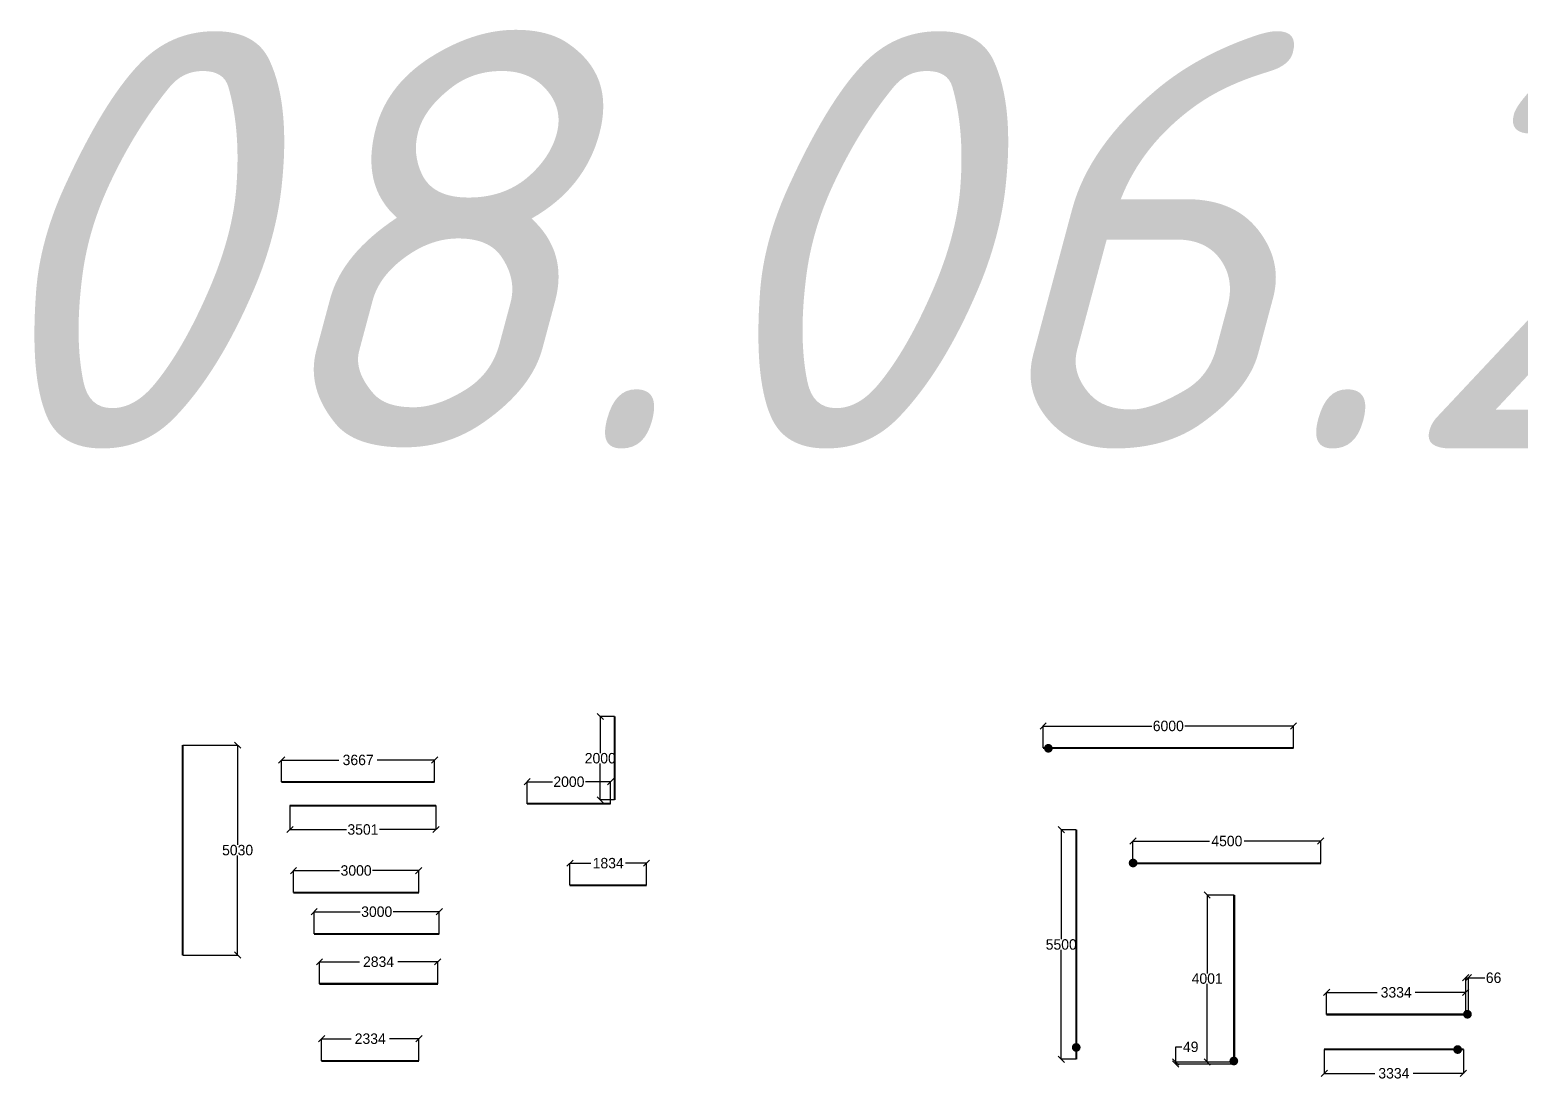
# Model space of a CAD drawing. Header units: millimetres. Extents: x 1499747 to 4341325, y -28481 to 441852.
# Drawn here: x 2396626 to 2432346, y 416680 to 441852 of the extents above; entities that cross this region are included whole.
import ezdxf

# ---------------------------------------------------------------- set-up
doc = ezdxf.new("R2010")
doc.units = ezdxf.units.MM
doc.header["$MEASUREMENT"] = 0
doc.layers.add('0_ANNOT_Dimensions', color=7, linetype='Continuous')
doc.layers.add('Кабель 2x4mm', color=200, linetype='Continuous', lineweight=30)
doc.layers.add('Кабель 2х6 mm', color=150, linetype='Continuous', lineweight=30)
doc.styles.add('Текст', font='isocpeui.ttf')
doc.dimstyles.get("Standard").update_dxf_attribs({"dimtxt": 0.18, "dimasz": 0.18, "dimexe": 0.18, "dimexo": 0.0625, "dimgap": 0.09, "dimtad": 0, "dimtih": 1, "dimtoh": 1, "dimdec": 4, "dimzin": 0, "dimdsep": 46, "dimtxsty": 'Standard', "dimcen": 0.09, "dimadec": 0, "dimazin": 0, "dimtfac": 1, "dimtdec": 4, "dimtofl": 0, "dimtmove": 0, "dimatfit": 3, "dimfxl": 1, "dimtolj": 1, "dimtzin": 0, "dimarcsym": 0})

# ---------------------------------------------------------------- blocks, each defined once
blk = doc.blocks.new('_Oblique')
at = {"color": 0, "linetype": 'ByBlock', "lineweight": -2}
blk.add_line((-0.5, -0.5), (0.5, 0.5), dxfattribs=at)
blk = doc.blocks.new('*D435')
at = {"layer": '0_ANNOT_Dimensions', "color": 0, "lineweight": -2, "transparency": 16777216}
for p, q in [((2400297, 424708), (2401606, 424708)), ((2401606, 424708), (2401606, 422318)), ((2401606, 419678), (2401606, 422068)), ((2400297, 419678), (2401606, 419678))]:
    blk.add_line(p, q, dxfattribs=at)
at = {"layer": 'Defpoints', "color": 0, "lineweight": 30, "transparency": 16777216}
for p in [(2400297, 424708), (2400297, 419678), (2401606, 419678)]:
    blk.add_point(p, dxfattribs=at)
at = {"layer": '0_ANNOT_Dimensions', "color": 0, "lineweight": -2, "transparency": 16777216, "xscale": 150, "yscale": 150, "zscale": 150}
for p, rotation in [((2401606, 424708), 90), ((2401606, 419678), 270)]:
    blk.add_blockref('_Oblique', p, dxfattribs=dict(at, rotation=rotation))
at = {"layer": '0_ANNOT_Dimensions', "color": 0, "lineweight": 25, "transparency": 16777216, "insert": (2401606, 422193), "char_height": 250, "attachment_point": 5}
blk.add_mtext('\\A1;5030', dxfattribs=at)
blk = doc.blocks.new('*D436')
at = {"layer": '0_ANNOT_Dimensions', "color": 0, "lineweight": -2, "transparency": 16777216}
for p, q in [((2402661, 423826), (2402661, 424353)), ((2402661, 424353), (2404036, 424353)), ((2406328, 424353), (2404953, 424353)), ((2406328, 423826), (2406328, 424353))]:
    blk.add_line(p, q, dxfattribs=at)
at = {"layer": 'Defpoints', "color": 0, "lineweight": 30, "transparency": 16777216}
for p in [(2406328, 424353), (2402661, 423826), (2406328, 423826)]:
    blk.add_point(p, dxfattribs=at)
at = {"layer": '0_ANNOT_Dimensions', "color": 0, "lineweight": -2, "transparency": 16777216, "xscale": 150, "yscale": 150, "zscale": 150, "rotation": 180}
blk.add_blockref('_Oblique', (2402661, 424353), dxfattribs=at)
at = {"layer": '0_ANNOT_Dimensions', "color": 0, "lineweight": -2, "transparency": 16777216, "xscale": 150, "yscale": 150, "zscale": 150}
blk.add_blockref('_Oblique', (2406328, 424353), dxfattribs=at)
at = {"layer": '0_ANNOT_Dimensions', "color": 0, "lineweight": 25, "transparency": 16777216, "insert": (2404495, 424353), "char_height": 250, "attachment_point": 5}
blk.add_mtext('\\A1;3667', dxfattribs=at)
blk = doc.blocks.new('*D437')
at = {"layer": '0_ANNOT_Dimensions', "color": 0, "lineweight": -2, "transparency": 16777216}
for p, q in [((2402860, 423262), (2402860, 422687)), ((2406360, 423262), (2406360, 422687)), ((2402860, 422687), (2404214, 422687)), ((2406360, 422687), (2405006, 422687))]:
    blk.add_line(p, q, dxfattribs=at)
at = {"layer": 'Defpoints', "color": 0, "lineweight": 30, "transparency": 16777216}
for p in [(2402860, 423262), (2406360, 423262), (2406360, 422687)]:
    blk.add_point(p, dxfattribs=at)
at = {"layer": '0_ANNOT_Dimensions', "color": 0, "lineweight": -2, "transparency": 16777216, "xscale": 150, "yscale": 150, "zscale": 150, "rotation": 180}
blk.add_blockref('_Oblique', (2402860, 422687), dxfattribs=at)
at = {"layer": '0_ANNOT_Dimensions', "color": 0, "lineweight": -2, "transparency": 16777216, "xscale": 150, "yscale": 150, "zscale": 150}
blk.add_blockref('_Oblique', (2406360, 422687), dxfattribs=at)
at = {"layer": '0_ANNOT_Dimensions', "color": 0, "lineweight": 25, "transparency": 16777216, "insert": (2404610, 422687), "char_height": 250, "attachment_point": 5}
blk.add_mtext('\\A1;3501', dxfattribs=at)
blk = doc.blocks.new('*D438')
at = {"layer": '0_ANNOT_Dimensions', "color": 0, "lineweight": -2, "transparency": 16777216}
for p, q in [((2402946, 421178), (2402946, 421705)), ((2402946, 421704), (2404050, 421704)), ((2405946, 421704), (2404842, 421704)), ((2405946, 421178), (2405946, 421705))]:
    blk.add_line(p, q, dxfattribs=at)
at = {"layer": 'Defpoints', "color": 0, "lineweight": 30, "transparency": 16777216}
for p in [(2405946, 421704), (2402946, 421178), (2405946, 421178)]:
    blk.add_point(p, dxfattribs=at)
at = {"layer": '0_ANNOT_Dimensions', "color": 0, "lineweight": -2, "transparency": 16777216, "xscale": 150, "yscale": 150, "zscale": 150, "rotation": 180}
blk.add_blockref('_Oblique', (2402946, 421704), dxfattribs=at)
at = {"layer": '0_ANNOT_Dimensions', "color": 0, "lineweight": -2, "transparency": 16777216, "xscale": 150, "yscale": 150, "zscale": 150}
blk.add_blockref('_Oblique', (2405946, 421704), dxfattribs=at)
at = {"layer": '0_ANNOT_Dimensions', "color": 0, "lineweight": 25, "transparency": 16777216, "insert": (2404446, 421704), "char_height": 250, "attachment_point": 5}
blk.add_mtext('\\A1;3000', dxfattribs=at)
blk = doc.blocks.new('*D439')
at = {"layer": '0_ANNOT_Dimensions', "color": 0, "lineweight": -2, "transparency": 16777216}
for p, q in [((2403440, 420191), (2403440, 420717)), ((2403440, 420717), (2404544, 420717)), ((2406440, 420717), (2405336, 420717)), ((2406440, 420191), (2406440, 420717))]:
    blk.add_line(p, q, dxfattribs=at)
at = {"layer": 'Defpoints', "color": 0, "lineweight": 30, "transparency": 16777216}
for p in [(2406440, 420717), (2403440, 420191), (2406440, 420191)]:
    blk.add_point(p, dxfattribs=at)
at = {"layer": '0_ANNOT_Dimensions', "color": 0, "lineweight": -2, "transparency": 16777216, "xscale": 150, "yscale": 150, "zscale": 150, "rotation": 180}
blk.add_blockref('_Oblique', (2403440, 420717), dxfattribs=at)
at = {"layer": '0_ANNOT_Dimensions', "color": 0, "lineweight": -2, "transparency": 16777216, "xscale": 150, "yscale": 150, "zscale": 150}
blk.add_blockref('_Oblique', (2406440, 420717), dxfattribs=at)
at = {"layer": '0_ANNOT_Dimensions', "color": 0, "lineweight": 25, "transparency": 16777216, "insert": (2404940, 420717), "char_height": 250, "attachment_point": 5}
blk.add_mtext('\\A1;3000', dxfattribs=at)
blk = doc.blocks.new('*D440')
at = {"layer": '0_ANNOT_Dimensions', "color": 0, "lineweight": -2, "transparency": 16777216}
for p, q in [((2403568, 418990), (2403568, 419517)), ((2403568, 419517), (2404526, 419517)), ((2406401, 419517), (2405443, 419517)), ((2406401, 418990), (2406401, 419517))]:
    blk.add_line(p, q, dxfattribs=at)
at = {"layer": 'Defpoints', "color": 0, "lineweight": 30, "transparency": 16777216}
for p in [(2406401, 419517), (2403568, 418990), (2406401, 418990)]:
    blk.add_point(p, dxfattribs=at)
at = {"layer": '0_ANNOT_Dimensions', "color": 0, "lineweight": -2, "transparency": 16777216, "xscale": 150, "yscale": 150, "zscale": 150, "rotation": 180}
blk.add_blockref('_Oblique', (2403568, 419517), dxfattribs=at)
at = {"layer": '0_ANNOT_Dimensions', "color": 0, "lineweight": -2, "transparency": 16777216, "xscale": 150, "yscale": 150, "zscale": 150}
blk.add_blockref('_Oblique', (2406401, 419517), dxfattribs=at)
at = {"layer": '0_ANNOT_Dimensions', "color": 0, "lineweight": 25, "transparency": 16777216, "insert": (2404984, 419517), "char_height": 250, "attachment_point": 5}
blk.add_mtext('\\A1;2834', dxfattribs=at)
blk = doc.blocks.new('*D441')
at = {"layer": '0_ANNOT_Dimensions', "color": 0, "lineweight": -2, "transparency": 16777216}
for p, q in [((2403618, 417146), (2403618, 417673)), ((2403618, 417673), (2404327, 417673)), ((2405952, 417673), (2405244, 417673)), ((2405952, 417146), (2405952, 417673))]:
    blk.add_line(p, q, dxfattribs=at)
at = {"layer": 'Defpoints', "color": 0, "lineweight": 30, "transparency": 16777216}
for p in [(2405952, 417673), (2403618, 417146), (2405952, 417146)]:
    blk.add_point(p, dxfattribs=at)
at = {"layer": '0_ANNOT_Dimensions', "color": 0, "lineweight": -2, "transparency": 16777216, "xscale": 150, "yscale": 150, "zscale": 150, "rotation": 180}
blk.add_blockref('_Oblique', (2403618, 417673), dxfattribs=at)
at = {"layer": '0_ANNOT_Dimensions', "color": 0, "lineweight": -2, "transparency": 16777216, "xscale": 150, "yscale": 150, "zscale": 150}
blk.add_blockref('_Oblique', (2405952, 417673), dxfattribs=at)
at = {"layer": '0_ANNOT_Dimensions', "color": 0, "lineweight": 25, "transparency": 16777216, "insert": (2404785, 417673), "char_height": 250, "attachment_point": 5}
blk.add_mtext('\\A1;2334', dxfattribs=at)
blk = doc.blocks.new('*D443')
at = {"layer": '0_ANNOT_Dimensions', "color": 0, "lineweight": -2, "transparency": 16777216}
for p, q in [((2410636, 425396), (2410298, 425396)), ((2410298, 425396), (2410298, 424520)), ((2410298, 423395), (2410298, 424270)), ((2410636, 423395), (2410298, 423395))]:
    blk.add_line(p, q, dxfattribs=at)
at = {"layer": 'Defpoints', "color": 0, "lineweight": 30, "transparency": 16777216}
for p in [(2410637, 425396), (2410298, 423395), (2410637, 423395)]:
    blk.add_point(p, dxfattribs=at)
at = {"layer": '0_ANNOT_Dimensions', "color": 0, "lineweight": -2, "transparency": 16777216, "xscale": 150, "yscale": 150, "zscale": 150}
for p, rotation in [((2410298, 425396), 90), ((2410298, 423395), 270)]:
    blk.add_blockref('_Oblique', p, dxfattribs=dict(at, rotation=rotation))
at = {"layer": '0_ANNOT_Dimensions', "color": 0, "lineweight": 25, "transparency": 16777216, "insert": (2410298, 424395), "char_height": 250, "attachment_point": 5}
blk.add_mtext('\\A1;2000', dxfattribs=at)
blk = doc.blocks.new('*D442')
at = {"layer": '0_ANNOT_Dimensions', "color": 0, "lineweight": -2, "transparency": 16777216}
for p, q in [((2408546, 423305), (2408546, 423832)), ((2408546, 423831), (2409150, 423831)), ((2410546, 423831), (2409942, 423831)), ((2410546, 423305), (2410546, 423832))]:
    blk.add_line(p, q, dxfattribs=at)
at = {"layer": 'Defpoints', "color": 0, "lineweight": 30, "transparency": 16777216}
for p in [(2410546, 423831), (2408546, 423305), (2410546, 423305)]:
    blk.add_point(p, dxfattribs=at)
at = {"layer": '0_ANNOT_Dimensions', "color": 0, "lineweight": -2, "transparency": 16777216, "xscale": 150, "yscale": 150, "zscale": 150, "rotation": 180}
blk.add_blockref('_Oblique', (2408546, 423831), dxfattribs=at)
at = {"layer": '0_ANNOT_Dimensions', "color": 0, "lineweight": -2, "transparency": 16777216, "xscale": 150, "yscale": 150, "zscale": 150}
blk.add_blockref('_Oblique', (2410546, 423831), dxfattribs=at)
at = {"layer": '0_ANNOT_Dimensions', "color": 0, "lineweight": 25, "transparency": 16777216, "insert": (2409546, 423831), "char_height": 250, "attachment_point": 5}
blk.add_mtext('\\A1;2000', dxfattribs=at)
blk = doc.blocks.new('*D444')
at = {"layer": '0_ANNOT_Dimensions', "color": 0, "lineweight": -2, "transparency": 16777216}
for p, q in [((2409572, 421353), (2409572, 421880)), ((2409572, 421880), (2410072, 421880)), ((2411405, 421880), (2410905, 421880)), ((2411405, 421350), (2411405, 421880))]:
    blk.add_line(p, q, dxfattribs=at)
at = {"layer": 'Defpoints', "color": 0, "lineweight": 30, "transparency": 16777216}
for p in [(2411405, 421880), (2409572, 421353), (2411405, 421350)]:
    blk.add_point(p, dxfattribs=at)
at = {"layer": '0_ANNOT_Dimensions', "color": 0, "lineweight": -2, "transparency": 16777216, "xscale": 150, "yscale": 150, "zscale": 150, "rotation": 180}
blk.add_blockref('_Oblique', (2409572, 421880), dxfattribs=at)
at = {"layer": '0_ANNOT_Dimensions', "color": 0, "lineweight": -2, "transparency": 16777216, "xscale": 150, "yscale": 150, "zscale": 150}
blk.add_blockref('_Oblique', (2411405, 421880), dxfattribs=at)
at = {"layer": '0_ANNOT_Dimensions', "color": 0, "lineweight": 25, "transparency": 16777216, "insert": (2410488, 421880), "char_height": 250, "attachment_point": 5}
blk.add_mtext('\\A1;1834', dxfattribs=at)
blk = doc.blocks.new('*D445')
at = {"layer": '0_ANNOT_Dimensions', "color": 0, "lineweight": -2, "transparency": 16777216}
for p, q in [((2420912, 424642), (2420912, 425169)), ((2420912, 425168), (2423516, 425168)), ((2426912, 425168), (2424308, 425168)), ((2426912, 424642), (2426912, 425169))]:
    blk.add_line(p, q, dxfattribs=at)
at = {"layer": 'Defpoints', "color": 0, "lineweight": 30, "transparency": 16777216}
for p in [(2426912, 425168), (2420912, 424642), (2426912, 424642)]:
    blk.add_point(p, dxfattribs=at)
at = {"layer": '0_ANNOT_Dimensions', "color": 0, "lineweight": -2, "transparency": 16777216, "xscale": 150, "yscale": 150, "zscale": 150, "rotation": 180}
blk.add_blockref('_Oblique', (2420912, 425168), dxfattribs=at)
at = {"layer": '0_ANNOT_Dimensions', "color": 0, "lineweight": -2, "transparency": 16777216, "xscale": 150, "yscale": 150, "zscale": 150}
blk.add_blockref('_Oblique', (2426912, 425168), dxfattribs=at)
at = {"layer": '0_ANNOT_Dimensions', "color": 0, "lineweight": 25, "transparency": 16777216, "insert": (2423912, 425168), "char_height": 250, "attachment_point": 5}
blk.add_mtext('\\A1;6000', dxfattribs=at)
blk = doc.blocks.new('*D446')
at = {"layer": '0_ANNOT_Dimensions', "color": 0, "lineweight": -2, "transparency": 16777216}
for p, q in [((2421702, 422681), (2421346, 422681)), ((2421346, 422681), (2421346, 420056)), ((2421346, 417181), (2421346, 419805)), ((2421702, 417181), (2421346, 417181))]:
    blk.add_line(p, q, dxfattribs=at)
at = {"layer": 'Defpoints', "color": 0, "lineweight": 30, "transparency": 16777216}
for p in [(2421702, 422681), (2421346, 417181), (2421702, 417181)]:
    blk.add_point(p, dxfattribs=at)
at = {"layer": '0_ANNOT_Dimensions', "color": 0, "lineweight": -2, "transparency": 16777216, "xscale": 150, "yscale": 150, "zscale": 150}
for p, rotation in [((2421346, 422681), 90), ((2421346, 417181), 270)]:
    blk.add_blockref('_Oblique', p, dxfattribs=dict(at, rotation=rotation))
at = {"layer": '0_ANNOT_Dimensions', "color": 0, "lineweight": 25, "transparency": 16777216, "insert": (2421346, 419931), "char_height": 250, "attachment_point": 5}
blk.add_mtext('\\A1;5500', dxfattribs=at)
blk = doc.blocks.new('*D447')
at = {"layer": '0_ANNOT_Dimensions', "color": 0, "lineweight": -2, "transparency": 16777216}
for p, q in [((2423065, 421883), (2423065, 422410)), ((2423065, 422410), (2424898, 422410)), ((2427565, 422410), (2425732, 422410)), ((2427565, 421883), (2427565, 422410))]:
    blk.add_line(p, q, dxfattribs=at)
at = {"layer": 'Defpoints', "color": 0, "lineweight": 30, "transparency": 16777216}
for p in [(2427565, 422410), (2423065, 421883), (2427565, 421883)]:
    blk.add_point(p, dxfattribs=at)
at = {"layer": '0_ANNOT_Dimensions', "color": 0, "lineweight": -2, "transparency": 16777216, "xscale": 150, "yscale": 150, "zscale": 150, "rotation": 180}
blk.add_blockref('_Oblique', (2423065, 422410), dxfattribs=at)
at = {"layer": '0_ANNOT_Dimensions', "color": 0, "lineweight": -2, "transparency": 16777216, "xscale": 150, "yscale": 150, "zscale": 150}
blk.add_blockref('_Oblique', (2427565, 422410), dxfattribs=at)
at = {"layer": '0_ANNOT_Dimensions', "color": 0, "lineweight": 25, "transparency": 16777216, "insert": (2425315, 422410), "char_height": 250, "attachment_point": 5}
blk.add_mtext('\\A1;4500', dxfattribs=at)
blk = doc.blocks.new('*D448')
at = {"layer": '0_ANNOT_Dimensions', "color": 0, "lineweight": -2, "transparency": 16777216}
for p, q in [((2425490, 421115), (2424843, 421115)), ((2424844, 421115), (2424844, 419240)), ((2424844, 417114), (2424844, 418989)), ((2425490, 417114), (2424843, 417114))]:
    blk.add_line(p, q, dxfattribs=at)
at = {"layer": 'Defpoints', "color": 0, "lineweight": 30, "transparency": 16777216}
for p in [(2425490, 421115), (2424844, 417114), (2425490, 417114)]:
    blk.add_point(p, dxfattribs=at)
at = {"layer": '0_ANNOT_Dimensions', "color": 0, "lineweight": -2, "transparency": 16777216, "xscale": 150, "yscale": 150, "zscale": 150}
for p, rotation in [((2424844, 421115), 90), ((2424844, 417114), 270)]:
    blk.add_blockref('_Oblique', p, dxfattribs=dict(at, rotation=rotation))
at = {"layer": '0_ANNOT_Dimensions', "color": 0, "lineweight": 25, "transparency": 16777216, "insert": (2424844, 419114), "char_height": 250, "attachment_point": 5}
blk.add_mtext('\\A1;4001', dxfattribs=at)
blk = doc.blocks.new('*D449')
at = {"layer": '0_ANNOT_Dimensions', "color": 0, "lineweight": -2, "transparency": 16777216}
for p, q in [((2424090, 417114), (2424090, 417478)), ((2424090, 417478), (2424240, 417478)), ((2425490, 417114), (2424090, 417114)), ((2424090, 417065), (2424090, 417114)), ((2425490, 417065), (2424090, 417065))]:
    blk.add_line(p, q, dxfattribs=at)
at = {"layer": 'Defpoints', "color": 0, "lineweight": 30, "transparency": 16777216}
for p in [(2424090, 417114), (2425490, 417114), (2425490, 417065)]:
    blk.add_point(p, dxfattribs=at)
at = {"layer": '0_ANNOT_Dimensions', "color": 0, "lineweight": -2, "transparency": 16777216, "xscale": 150, "yscale": 150, "zscale": 150}
for p, rotation in [((2424090, 417114), 90), ((2424090, 417065), 270)]:
    blk.add_blockref('_Oblique', p, dxfattribs=dict(at, rotation=rotation))
at = {"layer": '0_ANNOT_Dimensions', "color": 0, "lineweight": 25, "transparency": 16777216, "insert": (2424449, 417478), "char_height": 250, "attachment_point": 5}
blk.add_mtext('\\A1;49', dxfattribs=at)
blk = doc.blocks.new('*D452')
at = {"layer": '0_ANNOT_Dimensions', "color": 0, "lineweight": -2, "transparency": 16777216}
for p, q in [((2427707, 418258), (2427707, 418785)), ((2427707, 418784), (2428916, 418784)), ((2431041, 418784), (2429832, 418784)), ((2431041, 418258), (2431041, 418785))]:
    blk.add_line(p, q, dxfattribs=at)
at = {"layer": 'Defpoints', "color": 0, "lineweight": 30, "transparency": 16777216}
for p in [(2431041, 418784), (2427707, 418258), (2431041, 418258)]:
    blk.add_point(p, dxfattribs=at)
at = {"layer": '0_ANNOT_Dimensions', "color": 0, "lineweight": -2, "transparency": 16777216, "xscale": 150, "yscale": 150, "zscale": 150, "rotation": 180}
blk.add_blockref('_Oblique', (2427707, 418784), dxfattribs=at)
at = {"layer": '0_ANNOT_Dimensions', "color": 0, "lineweight": -2, "transparency": 16777216, "xscale": 150, "yscale": 150, "zscale": 150}
blk.add_blockref('_Oblique', (2431041, 418784), dxfattribs=at)
at = {"layer": '0_ANNOT_Dimensions', "color": 0, "lineweight": 25, "transparency": 16777216, "insert": (2429374, 418784), "char_height": 250, "attachment_point": 5}
blk.add_mtext('\\A1;3334', dxfattribs=at)
blk = doc.blocks.new('*D450')
at = {"layer": '0_ANNOT_Dimensions', "color": 0, "lineweight": -2, "transparency": 16777216}
for p, q in [((2431041, 418258), (2431041, 419134)), ((2431041, 419134), (2431107, 419134)), ((2431107, 418258), (2431107, 419134)), ((2431107, 419134), (2431500, 419134))]:
    blk.add_line(p, q, dxfattribs=at)
at = {"layer": 'Defpoints', "color": 0, "lineweight": 30, "transparency": 16777216}
for p in [(2431041, 419134), (2431041, 418258), (2431107, 418258)]:
    blk.add_point(p, dxfattribs=at)
at = {"layer": '0_ANNOT_Dimensions', "color": 0, "lineweight": -2, "transparency": 16777216, "xscale": 150, "yscale": 150, "zscale": 150, "rotation": 180}
blk.add_blockref('_Oblique', (2431041, 419134), dxfattribs=at)
at = {"layer": '0_ANNOT_Dimensions', "color": 0, "lineweight": -2, "transparency": 16777216, "xscale": 150, "yscale": 150, "zscale": 150}
blk.add_blockref('_Oblique', (2431107, 419134), dxfattribs=at)
at = {"layer": '0_ANNOT_Dimensions', "color": 0, "lineweight": 25, "transparency": 16777216, "insert": (2431708, 419134), "char_height": 250, "attachment_point": 5}
blk.add_mtext('\\A1;66', dxfattribs=at)
blk = doc.blocks.new('*D451')
at = {"layer": '0_ANNOT_Dimensions', "color": 0, "lineweight": -2, "transparency": 16777216}
for p, q in [((2427651, 417419), (2427651, 416844)), ((2430985, 417419), (2430985, 416844)), ((2427651, 416844), (2428860, 416844)), ((2430985, 416844), (2429777, 416844))]:
    blk.add_line(p, q, dxfattribs=at)
at = {"layer": 'Defpoints', "color": 0, "lineweight": 30, "transparency": 16777216}
for p in [(2427651, 417419), (2430985, 417419), (2430985, 416844)]:
    blk.add_point(p, dxfattribs=at)
at = {"layer": '0_ANNOT_Dimensions', "color": 0, "lineweight": -2, "transparency": 16777216, "xscale": 150, "yscale": 150, "zscale": 150, "rotation": 180}
blk.add_blockref('_Oblique', (2427651, 416844), dxfattribs=at)
at = {"layer": '0_ANNOT_Dimensions', "color": 0, "lineweight": -2, "transparency": 16777216, "xscale": 150, "yscale": 150, "zscale": 150}
blk.add_blockref('_Oblique', (2430985, 416844), dxfattribs=at)
at = {"layer": '0_ANNOT_Dimensions', "color": 0, "lineweight": 25, "transparency": 16777216, "insert": (2429318, 416844), "char_height": 250, "attachment_point": 5}
blk.add_mtext('\\A1;3334', dxfattribs=at)

msp = doc.modelspace()

# ---------------------------------------------------------------- hatches: boundary and pattern name
at = {"layer": 'Кабель 2x4mm', "lineweight": 30, "true_color": 0x105689}
h = msp.add_hatch(color=146, dxfattribs=at)
h.dxf.hatch_style = 1
h.paths.add_polyline_path([(2421142.7, 424633.6, 1), (2420931.6, 424633.6, 1)])
h = msp.add_hatch(color=146, dxfattribs=at)
h.dxf.hatch_style = 1
h.paths.add_polyline_path([(2423173.7, 421885, 1), (2422962.6, 421885, 1)])
h = msp.add_hatch(color=146, dxfattribs=at)
h.dxf.hatch_style = 1
h.paths.add_polyline_path([(2431187.1, 418259.5, 1), (2430976, 418259.5, 1)])
h = msp.add_hatch(color=146, dxfattribs=at)
h.dxf.hatch_style = 1
h.paths.add_polyline_path([(2421810.7, 417465.7, 1), (2421599.6, 417465.7, 1)])
h = msp.add_hatch(color=146, dxfattribs=at)
h.dxf.hatch_style = 1
h.paths.add_polyline_path([(2425587.8, 417139.8, 1), (2425376.7, 417139.8, 1)])
h = msp.add_hatch(color=146, dxfattribs=at)
h.dxf.hatch_style = 1
h.paths.add_polyline_path([(2430952.1, 417413.7, 1), (2430741, 417413.7, 1)])

# ---------------------------------------------------------------- linework, layer by layer
at = {"layer": 'Кабель 2х6 mm', "color": 11, "lineweight": 40, "true_color": 0xf27172}
for points in [[(2410636.5, 425395.6), (2410636.5, 423395.2)], [(2403439.9, 420190.5), (2406439.9, 420190.5)]]:
    msp.add_lwpolyline(points, dxfattribs=at)
at = {"layer": 'Кабель 2х6 mm', "color": 116, "lineweight": 40, "true_color": 0x136734}
msp.add_lwpolyline([(2400296.5, 419677.7), (2400296.5, 424707.7)], dxfattribs=at)
at = {"layer": 'Кабель 2х6 mm', "color": 244, "lineweight": 40, "true_color": 0x991b1e}
for points in [[(2420912.4, 424641.9), (2426912.4, 424641.9)], [(2402661.3, 423826.1), (2406328.1, 423826.1)], [(2403618.4, 417146.1), (2405952.2, 417146.1)]]:
    msp.add_lwpolyline(points, dxfattribs=at)
at = {"layer": 'Кабель 2х6 mm', "color": 32, "lineweight": 40, "true_color": 0xcd6928}
for points in [[(2410546.2, 423304.9), (2408545.8, 423304.9)], [(2402859.7, 423262.2), (2406360.4, 423262.2)], [(2421701.9, 422680.6), (2421701.9, 417180.6)]]:
    msp.add_lwpolyline(points, dxfattribs=at)
at = {"layer": 'Кабель 2х6 mm', "color": 219, "lineweight": 40, "true_color": 0x642165}
msp.add_lwpolyline([(2423064.9, 421883.1), (2427564.9, 421883.1)], dxfattribs=at)
at = {"layer": 'Кабель 2х6 mm', "color": 215, "lineweight": 40, "true_color": 0xa953a0}
msp.add_lwpolyline([(2402946.3, 421177.9), (2405946.3, 421177.9)], dxfattribs=at)
at = {"layer": 'Кабель 2х6 mm', "color": 85, "lineweight": 40, "true_color": 0x58ba48}
msp.add_lwpolyline([(2409571.6, 421352.9), (2411405.3, 421350.3)], dxfattribs=at)
at = {"layer": 'Кабель 2х6 mm', "color": 244, "lineweight": 50, "true_color": 0x991b1e}
for points in [[(2425490.4, 417114.1), (2425490.4, 421114.9)], [(2406401.4, 418989.9), (2403567.5, 418989.9)], [(2431041, 418257.9), (2427707, 418257.9)]]:
    msp.add_lwpolyline(points, dxfattribs=at)
at = {"layer": 'Кабель 2х6 mm', "color": 31, "lineweight": 40, "true_color": 0xfecc66}
msp.add_lwpolyline([(2427651.4, 417419.4), (2430985.4, 417419.4)], dxfattribs=at)

# ---------------------------------------------------------------- texts
at = {"color": 18, "lineweight": 50, "true_color": 0x000000, "insert": (2394937.5, 441819), "char_height": 10000, "width": 12874.235, "attachment_point": 1, "style": 'Текст'}
msp.add_mtext('08.06.2026', dxfattribs=at)

# ---------------------------------------------------------------- dimensions: what is measured, and where the dimension line sits
at = {"layer": '0_ANNOT_Dimensions', "lineweight": 25}
for base, p1, p2, picture, middle in [((2410298.1, 423395.2), (2410636.5, 425395.6), (2410636.5, 423395.2), '*D443', (2410298.1, 424395.4)), ((2421346.1, 417180.6), (2421701.9, 422680.6), (2421701.9, 417180.6), '*D446', (2421346.1, 419930.6)), ((2424843.5, 417114.1), (2425490.4, 421114.9), (2425490.4, 417114.1), '*D448', (2424843.5, 419114.5))]:
    dim = msp.add_linear_dim(base=base, p1=p1, p2=p2, angle=90, dimstyle='Standard', override={"dimtxt": 250, "dimasz": 150, "dimdec": 0, "dimblk1": 'Oblique', "dimblk2": 'Oblique', "dimsah": 1}, dxfattribs=at)
    dim.commit()
    dim.dimension.update_dxf_attribs({"geometry": picture, "text_midpoint": middle})
for base, p1, p2, picture, middle in [((2426912.4, 425168.5), (2420912.4, 424641.9), (2426912.4, 424641.9), '*D445', (2423912.4, 425168.5)), ((2406328.1, 424352.7), (2402661.3, 423826.1), (2406328.1, 423826.1), '*D436', (2404494.7, 424352.7)), ((2410546.2, 423831.5), (2408545.8, 423304.9), (2410546.2, 423304.9), '*D442', (2409546, 423831.5)), ((2406360.4, 422687), (2402859.7, 423262.2), (2406360.4, 423262.2), '*D437', (2404610.1, 422687)), ((2427564.9, 422409.7), (2423064.9, 421883.1), (2427564.9, 421883.1), '*D447', (2425314.9, 422409.7)), ((2405946.3, 421704.5), (2402946.3, 421177.9), (2405946.3, 421177.9), '*D438', (2404446.3, 421704.5)), ((2411405.3, 421879.7), (2409571.6, 421352.9), (2411405.3, 421350.3), '*D444', (2410488.5, 421879.7)), ((2406439.9, 420717.1), (2403439.9, 420190.5), (2406439.9, 420190.5), '*D439', (2404939.9, 420717.1)), ((2406401.4, 419516.7), (2403567.5, 418989.9), (2406401.4, 418989.9), '*D440', (2404984.5, 419516.7)), ((2431041, 418784.5), (2427707, 418257.9), (2431041, 418257.9), '*D452', (2429374, 418784.5)), ((2405952.2, 417672.6), (2403618.4, 417146.1), (2405952.2, 417146.1), '*D441', (2404785.3, 417672.6)), ((2430985.4, 416844), (2427651.4, 417419.4), (2430985.4, 417419.4), '*D451', (2429318.4, 416844))]:
    dim = msp.add_linear_dim(base=base, p1=p1, p2=p2, dimstyle='Standard', override={"dimtxt": 250, "dimasz": 150, "dimdec": 0, "dimblk1": 'Oblique', "dimblk2": 'Oblique', "dimsah": 1}, dxfattribs=at)
    dim.commit()
    dim.dimension.update_dxf_attribs({"geometry": picture, "text_midpoint": middle})
dim = msp.add_linear_dim(base=(2401606.3, 419677.7), p1=(2400296.5, 424707.7), p2=(2400296.5, 419677.7), angle=90, dimstyle='Standard', override={"dimtxt": 250, "dimasz": 150, "dimdec": 0, "dimblk1": 'Oblique', "dimblk2": 'Oblique', "dimsah": 1}, dxfattribs=at)
dim.commit()
dim.dimension.update_dxf_attribs({"geometry": '*D435', "text_midpoint": (2401606.3, 422192.7), "dimtype": 160})
at = {"layer": '0_ANNOT_Dimensions', "color": 244, "lineweight": 25, "true_color": 0x991b1e}
dim = msp.add_linear_dim(base=(2431041, 419133.6), p1=(2431107.3, 418257.9), p2=(2431041, 418257.9), dimstyle='Standard', override={"dimtxt": 250, "dimasz": 150, "dimdec": 0, "dimblk1": 'Oblique', "dimblk2": 'Oblique', "dimsah": 1}, dxfattribs=at)
dim.commit()
dim.dimension.update_dxf_attribs({"geometry": '*D450', "text_midpoint": (2431708.4, 419133.6), "dimtype": 160})
dim = msp.add_linear_dim(base=(2424090.5, 417114.1), p1=(2425490.4, 417064.9), p2=(2425490.4, 417114.1), angle=90, dimstyle='Standard', override={"dimtxt": 250, "dimasz": 150, "dimdec": 0, "dimblk1": 'Oblique', "dimblk2": 'Oblique', "dimsah": 1}, dxfattribs=at)
dim.commit()
dim.dimension.update_dxf_attribs({"geometry": '*D449', "text_midpoint": (2424448.9, 417478.1), "dimtype": 160})

doc.saveas('drawing.dxf')
